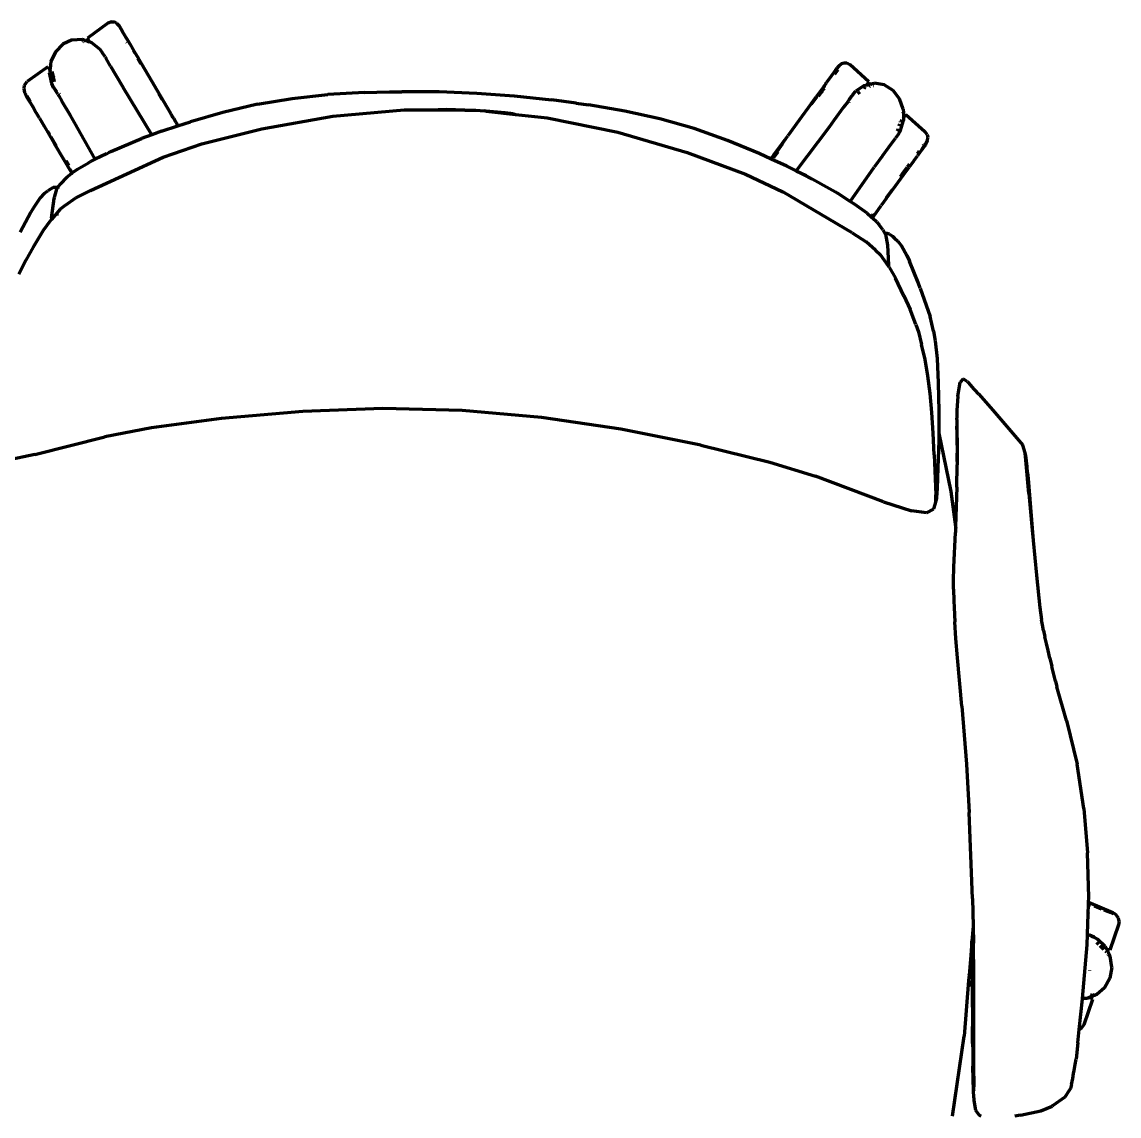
# Model space of a CAD drawing. Header units: millimetres. Extents: x 4307 to 31003, y 2809 to 20009.
# Drawn here: x 18921 to 19432, y 9842 to 10352 of the extents above; entities that cross this region are included whole.
import ezdxf

# ---------------------------------------------------------------- set-up
doc = ezdxf.new("R2010")
doc.units = ezdxf.units.MM
doc.layers.add('ProfileEdges', color=7, linetype='Continuous')

msp = doc.modelspace()

# ---------------------------------------------------------------- linework, layer by layer
at = {"layer": 'ProfileEdges', "lineweight": 211}
for p, q in [((18960.65, 10351.58), (18951.12, 10344.64)), ((18962.21, 10352.18), (18960.65, 10351.58)), ((18962.21, 10352.18), (18963.47, 10352.16)), ((18964.63, 10351.64), (18963.47, 10352.16)), ((18964.63, 10351.64), (18965.62, 10350.69)), ((18965.62, 10350.69), (18965.84, 10350.32)), ((18965.84, 10350.32), (18966.25, 10349.67)), ((18966.25, 10349.67), (18965.95, 10349.28)), ((18966.3, 10349.58), (18966.25, 10349.67)), ((18966.45, 10349.33), (18966.3, 10349.58)), ((18951.36, 10344.16), (18951.12, 10344.64)), ((18966.46, 10349.26), (18966.45, 10349.33)), ((18966.46, 10349.26), (18967.05, 10348.19)), ((18966.77, 10348.85), (18966.46, 10349.26)), ((18966.61, 10348.49), (18966.59, 10348.52)), ((18966.63, 10348.47), (18966.61, 10348.49)), ((18967.76, 10347.09), (18966.77, 10348.85)), ((18967.76, 10347.09), (18967.05, 10348.19)), ((18968.03, 10346.59), (18967.76, 10347.09)), ((18969.36, 10344.35), (18968.03, 10346.59)), ((18969.13, 10344.84), (18968.03, 10346.59)), ((18969.13, 10344.84), (18970.81, 10341.99)), ((18969.36, 10344.35), (18970.81, 10341.99)), ((18939.56, 10341.85), (18936.13, 10338.3)), ((18943.89, 10343.9), (18939.56, 10341.85)), ((18943.89, 10343.9), (18948.59, 10344.18)), ((18948.59, 10344.18), (18949.85, 10343.74)), ((18948.69, 10342.92), (18948.97, 10343.12)), ((18949.52, 10343.51), (18949.64, 10343.59)), ((18949.72, 10343.65), (18949.85, 10343.74)), ((18949.85, 10343.74), (18950.01, 10343.86)), ((18949.85, 10343.74), (18950.14, 10343.64)), ((18950.01, 10343.86), (18950.14, 10343.64)), ((18950.14, 10343.64), (18950.24, 10343.48)), ((18950.14, 10343.64), (18952.07, 10342.97)), ((18950.45, 10343.12), (18950.29, 10343.39)), ((18950.96, 10342.25), (18950.99, 10342.2)), ((18952.07, 10343.04), (18951.36, 10344.16)), ((18952.07, 10343.04), (18952.07, 10342.97)), ((18952.11, 10342.95), (18952.07, 10342.97)), ((18952.4, 10342.44), (18952.11, 10342.95)), ((18952.11, 10342.95), (18952.96, 10342.65)), ((18952.96, 10342.65), (18956.86, 10339.55)), ((18956.86, 10339.55), (18957.95, 10337.96)), ((18969.35, 10342.95), (18969.47, 10342.76)), ((18970.81, 10341.99), (18972.88, 10338.37)), ((18936.13, 10338.3), (18934, 10333.65)), ((18959.29, 10335.94), (18957.95, 10337.96)), ((18959.29, 10335.94), (18959.76, 10335.13)), ((18961.77, 10331.53), (18959.76, 10335.13)), ((18972.32, 10338.9), (18973, 10337.74)), ((18972.88, 10338.37), (18974.89, 10335.06)), ((18976.02, 10332.62), (18974.52, 10335.17)), ((18989.96, 10309.5), (18974.89, 10335.06)), ((18932.65, 10331.25), (18923.01, 10324.43)), ((18932.65, 10331.25), (18933.17, 10330.34)), ((18933.57, 10329.7), (18933.17, 10330.34)), ((18933.6, 10329.64), (18933.43, 10328.48)), ((18933.8, 10331.89), (18933.57, 10329.7)), ((18933.57, 10329.7), (18933.6, 10329.64)), ((18933.7, 10329.47), (18933.6, 10329.64)), ((18933.69, 10332.08), (18933.84, 10332.19)), ((18933.8, 10331.89), (18933.69, 10332.08)), ((18933.84, 10332.19), (18933.8, 10331.89)), ((18934, 10333.65), (18933.84, 10332.19)), ((18933.92, 10331.7), (18933.87, 10331.78)), ((18933.93, 10332.26), (18933.98, 10332.29)), ((18934.75, 10328.56), (18934.81, 10329.05)), ((18961.77, 10331.53), (18964.25, 10327.31)), ((19300.47, 10330.23), (19299.32, 10328.65)), ((19301, 10329.64), (19299.57, 10327.68)), ((19300.13, 10329.68), (19300.81, 10330.62)), ((19300.34, 10329.59), (19300.14, 10329.31)), ((19300.34, 10329.59), (19300.67, 10330.01)), ((19300.47, 10330.23), (19300.81, 10330.62)), ((19300.84, 10330.66), (19300.81, 10330.62)), ((19300.88, 10330.68), (19300.84, 10330.66)), ((19300.92, 10330.72), (19300.88, 10330.68)), ((19300.92, 10330.75), (19300.97, 10330.84)), ((19300.92, 10330.72), (19300.92, 10330.75)), ((19300.97, 10330.84), (19301.04, 10330.89)), ((19301.13, 10329.82), (19301, 10329.64)), ((19301.04, 10330.89), (19301.06, 10330.92)), ((19301.8, 10331.78), (19301.06, 10331)), ((19301.53, 10331.6), (19301.06, 10331)), ((19301.09, 10330.95), (19301.06, 10331)), ((19301.06, 10330.92), (19301.09, 10330.95)), ((19301.12, 10330.89), (19301.09, 10330.95)), ((19301.53, 10331.6), (19302.85, 10332.77)), ((19302.85, 10332.77), (19304.05, 10333.17)), ((19304.05, 10333.17), (19305.3, 10333.04)), ((19305.3, 10333.04), (19306.81, 10332.28)), ((19315.65, 10324.31), (19306.81, 10332.28)), ((18922.31, 10323.69), (18923.01, 10324.43)), ((18934.49, 10323.42), (18933.43, 10328.48)), ((18935.04, 10327.2), (18934.75, 10328.56)), ((18934.75, 10327.65), (18934.75, 10327.69)), ((18934.75, 10327.65), (18935.04, 10327.2)), ((18935.08, 10327.14), (18935.04, 10327.2)), ((18935.04, 10327.2), (18935.05, 10327.16)), ((18935.05, 10327.16), (18935.08, 10327.14)), ((18935.08, 10327.14), (18935.27, 10326.82)), ((18935.68, 10324.17), (18935.08, 10327.14)), ((18935.27, 10326.82), (18935.27, 10326.78)), ((18964.25, 10327.31), (18967.66, 10321.54)), ((19295.83, 10323.87), (19295.73, 10323.69)), ((19298.04, 10326.82), (19295.83, 10323.87)), ((19299.32, 10328.65), (19298.04, 10326.82)), ((19314.97, 10323.35), (19315.37, 10323.87)), ((19315.65, 10324.31), (19315.37, 10323.87)), ((18921.58, 10322.46), (18921.32, 10321.13)), ((18921.32, 10321.13), (18921.75, 10319.03)), ((18922.31, 10323.69), (18921.58, 10322.46)), ((18921.75, 10319.03), (18922.34, 10317.99)), ((18935.27, 10321.67), (18934.49, 10323.42)), ((18935.69, 10321.02), (18935.27, 10321.67)), ((18936.74, 10319.59), (18935.31, 10321.66)), ((18935.31, 10321.66), (18935.69, 10321.02)), ((18936.52, 10319.72), (18935.69, 10321.02)), ((18936.52, 10319.72), (18936.74, 10319.59)), ((18937.29, 10318.47), (18936.52, 10319.72)), ((18936.74, 10319.59), (18936.77, 10319.53)), ((18981.16, 10299.55), (18967.66, 10321.54)), ((18984.19, 10318.76), (18985.73, 10316.16)), ((19080.24, 10319.27), (19063.14, 10318.32)), ((19080.24, 10319.27), (19080.27, 10319.31)), ((19080.27, 10319.31), (19086.11, 10319.42)), ((19086.11, 10319.42), (19097.69, 10319.71)), ((19086.11, 10319.42), (19097.7, 10319.64)), ((19097.69, 10319.71), (19115.18, 10319.66)), ((19115.18, 10319.66), (19132.68, 10319.02)), ((19132.68, 10319.02), (19150.15, 10317.71)), ((19293.45, 10320.45), (19291.03, 10317.2)), ((19292.2, 10317.57), (19293.79, 10319.76)), ((19294.54, 10322.05), (19293.45, 10320.45)), ((19293.79, 10319.76), (19293.92, 10319.94)), ((19293.92, 10319.94), (19294.64, 10320.92)), ((19294.63, 10321.77), (19294, 10320.9)), ((19294.7, 10322.28), (19294.54, 10322.05)), ((19294.97, 10322.23), (19294.63, 10321.77)), ((19294.64, 10320.92), (19294.85, 10321.21)), ((19295.61, 10323.52), (19294.7, 10322.28)), ((19294.89, 10321.27), (19294.85, 10321.21)), ((19295.61, 10323.52), (19295.73, 10323.69)), ((19308.22, 10318.53), (19309.48, 10319.89)), ((19309.6, 10319.96), (19309.48, 10319.89)), ((19313.5, 10322.57), (19309.6, 10319.96)), ((19310.49, 10318.87), (19311.58, 10319.6)), ((19313.24, 10320.94), (19313.26, 10320.97)), ((19313.82, 10321.73), (19313.26, 10320.97)), ((19313.5, 10322.57), (19314.59, 10322.81)), ((19314.39, 10322.53), (19314.56, 10322.75)), ((19314.59, 10322.81), (19314.56, 10322.75)), ((19314.62, 10322.84), (19314.59, 10322.81)), ((19314.97, 10323.35), (19314.62, 10322.84)), ((19314.62, 10322.84), (19316.56, 10323.23)), ((19315.6, 10321.91), (19315.56, 10321.87)), ((19315.84, 10322.24), (19315.6, 10321.91)), ((19315.6, 10321.91), (19315.6, 10321.87)), ((19316.15, 10322.68), (19316.41, 10323.03)), ((19316.56, 10323.23), (19316.41, 10323.03)), ((19316.69, 10323.41), (19316.56, 10323.23)), ((19316.56, 10323.23), (19316.82, 10323.29)), ((19316.82, 10323.29), (19316.69, 10323.41)), ((19316.82, 10323.29), (19318.13, 10323.57)), ((19317.39, 10322.78), (19316.82, 10323.29)), ((19317.91, 10322.33), (19317.79, 10322.43)), ((19322.78, 10322.77), (19318.13, 10323.57)), ((19326.9, 10320.25), (19322.78, 10322.77)), ((19329.89, 10316.28), (19326.9, 10320.25)), ((18922.34, 10317.99), (18922.49, 10318.04)), ((18922.34, 10317.99), (18922.49, 10317.69)), ((18922.49, 10318.04), (18922.38, 10318.24)), ((18922.49, 10318.04), (18922.97, 10318.2)), ((18923.19, 10316.65), (18922.49, 10318.04)), ((18922.49, 10317.69), (18922.54, 10317.64)), ((18922.54, 10317.64), (18922.81, 10317.13)), ((18922.54, 10317.64), (18923.19, 10316.65)), ((18923.6, 10315.86), (18922.81, 10317.13)), ((18922.97, 10317.48), (18923.13, 10317.69)), ((18923.33, 10316.79), (18922.97, 10317.48)), ((18923.24, 10316.58), (18923.19, 10316.65)), ((18923.6, 10315.86), (18923.24, 10316.58)), ((18924.33, 10315.09), (18923.33, 10316.79)), ((18923.82, 10315.43), (18923.6, 10315.86)), ((18924.16, 10314.94), (18923.82, 10315.43)), ((18923.82, 10315.43), (18926.85, 10310.28)), ((18925.54, 10312.69), (18924.16, 10314.94)), ((18937.29, 10318.47), (18937.75, 10317.74)), ((18937.75, 10317.74), (18939.15, 10315.21)), ((18937.93, 10318.59), (18938.02, 10318.51)), ((18938.13, 10318.32), (18938.03, 10318.41)), ((18943.14, 10308.48), (18939.15, 10315.21)), ((19030.32, 10313.81), (19014.24, 10309.98)), ((19030.32, 10313.81), (19046.56, 10316.54)), ((19046.56, 10316.54), (19063.14, 10318.32)), ((19150.15, 10317.71), (19167.56, 10315.81)), ((19179.05, 10314.24), (19167.56, 10315.81)), ((19179.05, 10314.24), (19184.85, 10313.48)), ((19288.5, 10313.81), (19283.07, 10306.37)), ((19288.5, 10313.81), (19291.03, 10317.2)), ((19288.79, 10313.76), (19291.5, 10317.47)), ((19305.77, 10314.91), (19303.86, 10312.46)), ((19305.77, 10314.91), (19306.09, 10315.41)), ((19306.27, 10315.73), (19306.09, 10315.41)), ((19308.25, 10318.43), (19306.27, 10315.73)), ((19306.74, 10316.56), (19306.27, 10315.73)), ((19306.35, 10314.72), (19306.29, 10314.56)), ((19308.22, 10318.53), (19306.74, 10316.56)), ((19331.69, 10311.47), (19329.89, 10316.28)), ((18925.54, 10312.69), (18926.85, 10310.28)), ((18927.25, 10309.6), (18926.85, 10310.28)), ((18928.69, 10307.26), (18927.25, 10309.6)), ((18990, 10309.36), (18989.96, 10309.5)), ((18991.32, 10307.19), (18990, 10309.36)), ((18990.22, 10308.54), (18990.72, 10307.7)), ((19014.24, 10309.98), (18999.09, 10305.58)), ((19065.54, 10308.17), (19098.9, 10311.2)), ((19098.9, 10311.2), (19113.68, 10311.14)), ((19113.68, 10311.14), (19114.73, 10311.25)), ((19113.68, 10311.14), (19127.13, 10311.09)), ((19118.62, 10311.33), (19114.73, 10311.25)), ((19127.13, 10311.09), (19118.62, 10311.33)), ((19127.13, 10311.09), (19132.32, 10311.07)), ((19132.32, 10311.07), (19136.29, 10310.64)), ((19136.86, 10310.62), (19136.29, 10310.64)), ((19145.97, 10309.76), (19136.86, 10310.62)), ((19136.86, 10310.62), (19150.82, 10309.07)), ((19149.84, 10309.29), (19145.97, 10309.76)), ((19149.84, 10309.29), (19150.82, 10309.07)), ((19150.82, 10309.07), (19165.58, 10307.48)), ((19184.88, 10313.44), (19184.85, 10313.48)), ((19201.81, 10310.59), (19184.88, 10313.44)), ((19218.15, 10306.97), (19201.81, 10310.59)), ((19303.86, 10312.46), (19299.31, 10306.17)), ((19331.72, 10310), (19331.51, 10310.19)), ((19331.53, 10309.44), (19331.72, 10309.7)), ((19331.69, 10311.47), (19331.72, 10310)), ((19331.85, 10309.88), (19331.72, 10310)), ((19331.72, 10310), (19331.72, 10309.7)), ((19331.85, 10309.88), (19331.72, 10309.7)), ((19331.72, 10309.7), (19331.76, 10307.49)), ((19332.59, 10308.58), (19331.76, 10307.49)), ((19332.87, 10308.95), (19332.59, 10308.58)), ((19332.87, 10308.95), (19341.78, 10301.08)), ((18928.69, 10307.26), (18930.89, 10303.54)), ((18930.89, 10303.54), (18935.59, 10295.46)), ((18945.05, 10305.22), (18943.14, 10308.48)), ((18954.73, 10288.1), (18945.05, 10305.22)), ((18985.63, 10301.15), (18993.29, 10303.67)), ((18991.32, 10307.19), (18992.33, 10305.49)), ((18991.32, 10307.19), (18991.95, 10306.03)), ((18992.33, 10305.49), (18991.95, 10306.03)), ((18992.33, 10305.49), (18992.94, 10304.46)), ((18992.75, 10304.67), (18992.5, 10304.57)), ((18992.93, 10304.31), (18992.75, 10304.67)), ((18993.29, 10303.67), (18992.94, 10304.46)), ((18993.29, 10303.67), (18999.09, 10305.58)), ((19032.46, 10302.31), (19065.54, 10308.17)), ((19165.58, 10307.48), (19198.49, 10300.76)), ((19234.05, 10302.45), (19218.15, 10306.97)), ((19283.07, 10306.37), (19277.84, 10299.12)), ((19299.31, 10306.17), (19297.1, 10303.16)), ((19329.88, 10304.56), (19329.57, 10303.55)), ((19330.31, 10301.49), (19331.78, 10306.26)), ((19330.35, 10305.5), (19330.41, 10305.62)), ((19330.44, 10305.68), (19330.41, 10305.62)), ((19330.45, 10305.63), (19330.41, 10305.62)), ((19330.42, 10305.65), (19330.44, 10305.68)), ((19330.44, 10305.68), (19330.63, 10305.93)), ((19330.63, 10305.93), (19331, 10306.45)), ((19330.99, 10306.43), (19330.63, 10305.93)), ((19331.61, 10307.28), (19331.72, 10307.44)), ((19331.76, 10307.49), (19331.72, 10307.44)), ((19331.72, 10307.44), (19331.78, 10306.26)), ((18932.5, 10301.24), (18933.33, 10299.83)), ((18936.68, 10294.15), (18934.18, 10298.39)), ((18981.16, 10299.55), (18976.27, 10297.8)), ((18985.63, 10301.15), (18981.16, 10299.55)), ((18981.21, 10299.47), (18981.16, 10299.55)), ((19004.47, 10295.35), (19032.46, 10302.31)), ((19198.49, 10300.76), (19230.88, 10291.24)), ((19249.7, 10296.85), (19234.05, 10302.45)), ((19275.57, 10295.99), (19277.84, 10299.12)), ((19297.1, 10303.16), (19281.63, 10282.74)), ((19329.33, 10299.69), (19328.11, 10297.92)), ((19329.1, 10302.04), (19328.6, 10301.16)), ((19329.18, 10302.3), (19329.1, 10302.04)), ((19330.31, 10301.49), (19329.33, 10299.69)), ((19342.77, 10299.61), (19341.78, 10301.08)), ((19342.77, 10299.61), (19343.15, 10298.29)), ((19343.05, 10296.91), (19343.15, 10298.29)), ((18935.59, 10295.46), (18943.75, 10281.62)), ((18962.05, 10291.77), (18976.27, 10297.8)), ((18986.4, 10289.05), (19004.47, 10295.35)), ((19264.38, 10290.79), (19249.7, 10296.85)), ((19271.1, 10289.95), (19273.81, 10293.67)), ((19272.79, 10291.81), (19275.43, 10295.43)), ((19276.2, 10296.95), (19273.81, 10293.67)), ((19273.81, 10293.67), (19275.57, 10295.99)), ((19322.02, 10289.79), (19324.89, 10293.7)), ((19324.89, 10293.7), (19328.11, 10297.92)), ((19340.89, 10293.3), (19339.72, 10291.75)), ((19340.77, 10293.51), (19340.13, 10292.63)), ((19341.19, 10294.16), (19340.77, 10293.51)), ((19340.89, 10293.3), (19341.32, 10293.79)), ((19341.19, 10294.16), (19340.92, 10294.56)), ((19341.17, 10294.91), (19340.94, 10294.59)), ((19341.81, 10294.56), (19341.17, 10294.91)), ((19341.32, 10293.79), (19341.68, 10294.31)), ((19341.68, 10294.31), (19342.02, 10294.76)), ((19341.81, 10294.56), (19342.02, 10294.76)), ((19342.02, 10294.76), (19342.26, 10295.09)), ((19342.26, 10295.09), (19343.05, 10296.91)), ((18952.47, 10273.59), (18986.4, 10289.05)), ((18954.73, 10288.1), (18952.55, 10287.01)), ((18959.93, 10290.71), (18954.73, 10288.1)), ((18959.93, 10290.71), (18961, 10291.26)), ((18962.05, 10291.77), (18961, 10291.26)), ((19230.88, 10291.24), (19258.1, 10281.21)), ((19270, 10288.23), (19264.38, 10290.79)), ((19270, 10288.23), (19270.55, 10289.15)), ((19270.03, 10288.22), (19270, 10288.23)), ((19270.03, 10288.22), (19270.59, 10289.13)), ((19277.37, 10284.88), (19270.03, 10288.22)), ((19270.55, 10289.15), (19270.78, 10289.47)), ((19270.55, 10289.15), (19270.59, 10289.13)), ((19270.59, 10289.13), (19270.78, 10289.47)), ((19270.59, 10289.13), (19270.69, 10289.08)), ((19270.83, 10289.5), (19270.78, 10289.47)), ((19271.1, 10289.95), (19270.83, 10289.5)), ((19271.05, 10288.92), (19271.24, 10288.83)), ((19271.24, 10288.83), (19271.47, 10289.15)), ((19271.5, 10289.19), (19271.29, 10289.35)), ((19271.5, 10289.19), (19271.47, 10289.15)), ((19273.16, 10291.47), (19271.5, 10289.19)), ((19322.02, 10289.79), (19318.11, 10284.42)), ((19336.67, 10287.43), (19338.3, 10289.7)), ((19338.92, 10291.81), (19338.1, 10290.7)), ((19339.72, 10291.75), (19338.3, 10289.7)), ((19339.11, 10292.09), (19338.92, 10291.81)), ((18940.7, 10287.32), (18941.37, 10286.2)), ((18942.51, 10285.24), (18941.27, 10287.34)), ((18941.37, 10286.2), (18941.49, 10285.99)), ((18942.92, 10283.56), (18943.97, 10281.78)), ((18943.97, 10281.78), (18946.35, 10283.46)), ((18946.35, 10283.46), (18951.52, 10286.41)), ((18951.52, 10286.41), (18951.55, 10286.43)), ((18951.55, 10286.43), (18952.55, 10287.01)), ((19277.37, 10284.88), (19280.81, 10283.12)), ((19280.81, 10283.12), (19281.63, 10282.74)), ((19306.92, 10268.46), (19318.11, 10284.42)), ((19331.22, 10281.26), (19333.48, 10284.36)), ((19331.8, 10280.82), (19334.44, 10284.37)), ((19333.61, 10284.54), (19333.48, 10284.36)), ((19334.3, 10285.48), (19333.61, 10284.54)), ((19334.3, 10285.48), (19334.32, 10285.51)), ((19334.45, 10285.7), (19334.32, 10285.51)), ((19336.67, 10287.43), (19334.44, 10284.37)), ((18941.52, 10279.79), (18938.33, 10276.55)), ((18941.52, 10279.79), (18943.63, 10281.54)), ((18943.63, 10281.54), (18943.75, 10281.62)), ((18943.75, 10281.62), (18943.97, 10281.78)), ((19258.1, 10281.21), (19275.5, 10272.93)), ((19281.63, 10282.74), (19286.37, 10280.51)), ((19281.63, 10282.74), (19289.1, 10278.88)), ((19286.37, 10280.51), (19299.98, 10272.92)), ((19329.34, 10277.37), (19331.8, 10280.82)), ((19330.39, 10280.12), (19331.13, 10281.14)), ((19331.22, 10281.26), (19331.13, 10281.14)), ((18930.89, 10272.14), (18932.57, 10273.33)), ((18935.04, 10274.94), (18932.57, 10273.33)), ((18936.77, 10275.01), (18935.04, 10274.94)), ((18935.7, 10270.35), (18936.96, 10274.72)), ((18937.11, 10274.93), (18936.77, 10275.01)), ((18937.11, 10274.93), (18936.96, 10274.72)), ((18938.33, 10276.55), (18937.11, 10274.93)), ((18937.18, 10274.93), (18937.11, 10274.93)), ((18938.07, 10275.06), (18937.93, 10275.04)), ((18945.63, 10270.08), (18952.47, 10273.59)), ((19307.85, 10253.77), (19275.5, 10272.93)), ((19299.98, 10272.92), (19300.97, 10272.3)), ((19326.42, 10273.83), (19323.59, 10269.94)), ((19323.92, 10269.93), (19329.34, 10277.37)), ((18929.08, 10270.17), (18926.22, 10265.97)), ((18930.89, 10272.14), (18929.08, 10270.17)), ((18934.35, 10260.67), (18935.59, 10269.76)), ((18935.59, 10269.76), (18935.7, 10270.35)), ((18940.86, 10266.73), (18945.63, 10270.08)), ((19306.92, 10268.46), (19300.97, 10272.3)), ((19308.99, 10267.13), (19306.92, 10268.46)), ((19323.92, 10269.93), (19321.38, 10266.54)), ((18924.66, 10263.49), (18919.68, 10254.03)), ((18926.22, 10265.97), (18924.66, 10263.49)), ((18938.34, 10264.88), (18934.28, 10259.99)), ((18936.78, 10262.5), (18936.72, 10261.9)), ((18940.86, 10266.73), (18938.34, 10264.88)), ((19314.84, 10262.91), (19308.99, 10267.13)), ((19314.84, 10262.91), (19316.67, 10261.31)), ((19316.67, 10261.31), (19317.56, 10262.53)), ((19318.21, 10262.56), (19317.05, 10260.97)), ((19317.26, 10260.79), (19318.82, 10262.93)), ((19318.82, 10262.93), (19321.38, 10266.54)), ((18933.9, 10259.53), (18930.43, 10254.84)), ((18934.27, 10259.92), (18933.9, 10259.53)), ((18934.27, 10259.92), (18934.26, 10259.81)), ((18934.28, 10259.99), (18934.27, 10259.92)), ((18934.35, 10260.67), (18934.28, 10259.99)), ((19316.67, 10261.31), (19317.05, 10260.97)), ((19317.05, 10260.97), (19317.26, 10260.79)), ((19317.26, 10260.79), (19317.37, 10260.7)), ((19319.31, 10258.72), (19317.37, 10260.7)), ((19319.31, 10258.72), (19320.44, 10257.49)), ((19322.19, 10255.14), (19320.44, 10257.49)), ((18930.43, 10254.84), (18925.77, 10247.04)), ((19307.85, 10253.77), (19314.34, 10249.52)), ((19322.19, 10255.14), (19323.23, 10253.39)), ((19323.23, 10253.39), (19323.19, 10253.39)), ((19323.25, 10253.4), (19323.23, 10253.39)), ((19323.23, 10253.39), (19323.39, 10253.17)), ((19323.6, 10253.44), (19323.25, 10253.4)), ((19323.39, 10253.17), (19324.3, 10248.08)), ((19324.15, 10253.56), (19323.6, 10253.44)), ((19325.31, 10253.17), (19324.15, 10253.56)), ((19325.31, 10253.17), (19326.68, 10252.19)), ((19326.68, 10252.19), (19327.63, 10251.3)), ((19318.78, 10245.66), (19314.34, 10249.52)), ((19324.3, 10248.08), (19324.71, 10238.9)), ((19327.63, 10251.3), (19329.19, 10249.92)), ((19329.19, 10249.92), (19330.81, 10247.76)), ((19333.28, 10243.27), (19330.81, 10247.76)), ((18925.77, 10247.04), (18922.28, 10241.04)), ((19318.78, 10245.66), (19321.12, 10243.53)), ((19324.71, 10238.21), (19321.12, 10243.53)), ((19333.28, 10243.27), (19334.6, 10240.62)), ((18922.28, 10241.04), (18919.09, 10234.44)), ((19324.71, 10238.9), (19324.71, 10238.21)), ((19325.05, 10237.72), (19324.71, 10238.21)), ((19325.05, 10237.72), (19328.07, 10232.66)), ((19338.69, 10230.66), (19334.6, 10240.62)), ((19332, 10224.38), (19328.07, 10232.66)), ((19339.59, 10227.98), (19338.69, 10230.66)), ((19339.59, 10227.98), (19344.28, 10214.69)), ((19332, 10224.38), (19334.93, 10218.03)), ((19337.5, 10211.1), (19334.93, 10218.03)), ((19345.73, 10207.88), (19344.28, 10214.69)), ((19337.5, 10211.1), (19338.78, 10207.66)), ((19338.78, 10207.66), (19340.23, 10201.75)), ((19345.73, 10207.88), (19346.61, 10203.45)), ((19341.83, 10194.65), (19340.23, 10201.75)), ((19346.61, 10203.45), (19347.41, 10195.13)), ((19343.19, 10187.11), (19341.83, 10194.65)), ((19347.41, 10195.13), (19347.99, 10183.85)), ((19344.24, 10178.85), (19343.19, 10187.11)), ((19347.99, 10183.85), (19348.24, 10170.55)), ((19357.14, 10177.4), (19358.17, 10184.17)), ((19359.66, 10185.64), (19358.17, 10184.17)), ((19361.43, 10184.39), (19359.66, 10185.64)), ((19361.43, 10184.39), (19363.42, 10182.49)), ((19366.93, 10178.54), (19363.42, 10182.49)), ((19345.03, 10169.91), (19344.24, 10178.85)), ((19357.14, 10177.4), (19356.66, 10171.11)), ((19366.93, 10178.54), (19373.38, 10171.07)), ((19051.52, 10170.48), (19013.66, 10167.15)), ((19088.88, 10171.78), (19051.52, 10170.48)), ((19125.93, 10170.9), (19088.88, 10171.78)), ((19162.88, 10167.65), (19125.93, 10170.9)), ((19348.24, 10170.55), (19348.2, 10160.31)), ((19356.66, 10170.91), (19356.64, 10170.55)), ((19356.64, 10170.55), (19356.66, 10168.22)), ((19356.66, 10171.11), (19356.66, 10170.91)), ((19373.38, 10171.07), (19387.41, 10154.74)), ((19013.66, 10167.15), (18980.98, 10162.87)), ((19199.93, 10162.2), (19162.88, 10167.65)), ((19345.61, 10160.35), (19345.03, 10169.91)), ((19356.69, 10165.48), (19356.62, 10163.53)), ((19356.66, 10168.22), (19356.66, 10168.1)), ((19356.66, 10168.1), (19356.67, 10167.49)), ((19356.67, 10167.49), (19356.67, 10167.35)), ((19356.67, 10166.75), (19356.67, 10167.35)), ((19356.67, 10166.75), (19356.69, 10165.91)), ((19356.69, 10165.91), (19356.69, 10165.48)), ((19356.69, 10165.48), (19356.87, 10151.03)), ((18980.98, 10162.87), (18959.24, 10158.7)), ((19237.29, 10154.68), (19199.93, 10162.2)), ((19346.06, 10150.26), (19345.61, 10160.35)), ((19348.2, 10160.31), (19348.19, 10156.8)), ((19348.2, 10160.31), (19353.8, 10133.06)), ((19356.62, 10162.03), (19356.62, 10163.53)), ((19356.62, 10162.03), (19356.83, 10147.07)), ((18926.52, 10150.43), (18959.24, 10158.7)), ((19348.19, 10156.8), (19347.85, 10144.14)), ((18926.52, 10150.43), (18913.23, 10147.64)), ((19237.29, 10154.68), (19269.42, 10146.78)), ((19346.06, 10150.26), (19346.79, 10131.59)), ((19356.83, 10147.07), (19356.87, 10151.03)), ((19388.61, 10151.23), (19387.41, 10154.74)), ((19388.97, 10146.1), (19388.57, 10150.93)), ((19388.8, 10149.98), (19388.61, 10151.23)), ((19388.96, 10148.66), (19388.8, 10149.98)), ((19269.42, 10146.78), (19290.67, 10140.22)), ((19356.7, 10135.19), (19356.85, 10145.53)), ((19356.83, 10147.07), (19356.85, 10145.53)), ((19389.41, 10144.62), (19388.96, 10148.66)), ((19390.18, 10132.16), (19388.97, 10146.1)), ((19322.47, 10128.35), (19290.67, 10140.22)), ((19347.85, 10144.14), (19347.43, 10134.59)), ((19389.67, 10142.06), (19389.41, 10144.62)), ((19389.67, 10142.06), (19389.89, 10139.18)), ((19347.43, 10134.59), (19347.17, 10130.13)), ((19356.7, 10135.19), (19356.08, 10116.82)), ((19389.89, 10139.18), (19392.22, 10110.24)), ((19346.93, 10128.61), (19346.79, 10131.59)), ((19347.17, 10130.13), (19347.02, 10128.8)), ((19353.8, 10133.06), (19356.08, 10116.82)), ((19390.18, 10132.16), (19391.91, 10113.37)), ((19322.47, 10128.35), (19335.44, 10124.09)), ((19345.71, 10124.93), (19342.53, 10123.19)), ((19345.8, 10125.09), (19345.71, 10124.93)), ((19346.93, 10128.61), (19345.8, 10125.09)), ((19347.02, 10128.8), (19346.93, 10128.61)), ((19342.53, 10123.19), (19335.44, 10124.09)), ((19355.31, 10097.82), (19355.99, 10114.05)), ((19356.08, 10116.82), (19355.99, 10114.05)), ((19356.08, 10116.82), (19356.22, 10115.83)), ((19391.91, 10113.37), (19392.22, 10110.24)), ((19392.22, 10110.24), (19393.85, 10094.03)), ((19355.09, 10091.59), (19355.31, 10097.82)), ((19393.85, 10094.03), (19395.44, 10079.03)), ((19355.15, 10087.61), (19355.09, 10091.59)), ((19355.15, 10087.61), (19355.3, 10082.1)), ((19355.3, 10082.1), (19355.4, 10079.08)), ((19355.4, 10079.08), (19355.7, 10072.3)), ((19395.44, 10079.03), (19396.12, 10073.27)), ((19396.59, 10070.87), (19396.12, 10073.27)), ((19356.15, 10064.53), (19355.7, 10072.3)), ((19395.26, 10071.53), (19395.26, 10071.58)), ((19397.13, 10068.23), (19396.59, 10070.87)), ((19397.13, 10068.23), (19397.75, 10065.35)), ((19356.91, 10055.6), (19356.15, 10064.53)), ((19398.45, 10062.24), (19397.75, 10065.35)), ((19399.22, 10058.9), (19398.45, 10062.24)), ((19400.07, 10055.32), (19399.22, 10058.9)), ((19358.92, 10032.96), (19356.91, 10055.6)), ((19400.07, 10055.32), (19400.99, 10051.51)), ((19402.72, 10044.61), (19400.99, 10051.51)), ((19402.72, 10044.61), (19403.37, 10042.06)), ((19407.84, 10026.32), (19403.37, 10042.06)), ((19358.92, 10032.96), (19361.1, 10005.91)), ((19407.84, 10026.32), (19412.75, 10005.87)), ((19361.1, 10005.91), (19362.34, 9983.32)), ((19415.95, 9985.22), (19412.75, 10005.87)), ((19363.95, 9943.24), (19362.34, 9983.32)), ((19415.95, 9985.22), (19417.68, 9964.52)), ((19418.22, 9943.88), (19417.68, 9964.52)), ((19363.95, 9943.24), (19364.26, 9930.36)), ((19417.96, 9936.1), (19418.11, 9940.44)), ((19418.11, 9940.44), (19418.12, 9941.01)), ((19418.11, 9940.44), (19419, 9940.07)), ((19418.12, 9941.01), (19418.13, 9941.32)), ((19418.12, 9941.01), (19418.64, 9940.79)), ((19418.13, 9941.32), (19418.22, 9943.88)), ((19429.48, 9936.53), (19418.13, 9941.32)), ((19417.63, 9926.54), (19417.96, 9936.1)), ((19417.96, 9936.1), (19418.44, 9935.9)), ((19420.9, 9939.84), (19424.23, 9938.43)), ((19425.24, 9938.01), (19426.86, 9937.32)), ((19428.49, 9936.59), (19426.86, 9937.32)), ((19428.49, 9936.59), (19428.47, 9936.31)), ((19428.87, 9936.01), (19429.07, 9936.34)), ((19429.48, 9936.53), (19429.51, 9936.48)), ((19429.84, 9936.38), (19429.51, 9936.48)), ((19430.84, 9935.73), (19429.84, 9936.38)), ((19432.06, 9934.11), (19430.84, 9935.73)), ((19364.26, 9930.36), (19363.69, 9923.37)), ((19364.26, 9930.36), (19364.47, 9922.39)), ((19432.15, 9930.93), (19428.03, 9919.16)), ((19432.34, 9932.75), (19432.06, 9934.11)), ((19432.34, 9932.75), (19432.15, 9930.93)), ((19417.47, 9921.71), (19417.63, 9926.4)), ((19418.22, 9926.26), (19417.63, 9926.54)), ((19417.63, 9926.4), (19417.63, 9926.54)), ((19417.63, 9926.4), (19418.31, 9926.14)), ((19417.92, 9926.34), (19417.63, 9926.4)), ((19418.61, 9926.15), (19418.22, 9926.26)), ((19420.77, 9925.2), (19418.61, 9926.15)), ((19419.39, 9925.72), (19420.77, 9925.2)), ((19420.77, 9925.2), (19422.32, 9924.29)), ((19363.69, 9923.37), (19363.14, 9916.75)), ((19363.71, 9922.29), (19363.69, 9923.37)), ((19363.81, 9916.48), (19363.71, 9922.29)), ((19364.51, 9916.2), (19364.47, 9922.39)), ((19415.33, 9896.65), (19417.47, 9921.71)), ((19421.82, 9922.86), (19422.73, 9921.99)), ((19422.42, 9924.19), (19422.32, 9924.29)), ((19425.87, 9920.89), (19422.42, 9924.19)), ((19423.35, 9921.4), (19423.87, 9920.89)), ((19423.5, 9921.04), (19423.48, 9921.06)), ((19423.87, 9920.89), (19423.5, 9921.04)), ((19423.87, 9920.89), (19423.9, 9920.87)), ((19423.9, 9920.87), (19424.85, 9919.96)), ((19424.16, 9920.79), (19423.9, 9920.87)), ((19424.32, 9920.73), (19424.16, 9920.79)), ((19424.77, 9920.53), (19424.32, 9920.73)), ((19424.77, 9920.53), (19424.92, 9920.44)), ((19424.85, 9919.96), (19425.07, 9919.53)), ((19425.87, 9920.89), (19426.41, 9919.81)), ((19426.41, 9919.81), (19427.39, 9917.88)), ((19426.41, 9919.81), (19427.56, 9919.32)), ((19363.14, 9916.75), (19362.38, 9907.47)), ((19363.14, 9916.75), (19363.81, 9916.48)), ((19363.87, 9912.93), (19363.81, 9916.48)), ((19364.38, 9916.25), (19364.51, 9916.2)), ((19364.51, 9916.2), (19364.57, 9916.18)), ((19364.52, 9913.58), (19364.51, 9916.2)), ((19426.53, 9918.24), (19425.97, 9918.48)), ((19427.15, 9916.52), (19427.21, 9916.72)), ((19427.58, 9917.8), (19427.39, 9917.88)), ((19427.39, 9917.88), (19427.52, 9917.62)), ((19427.52, 9917.62), (19427.58, 9917.8)), ((19427.52, 9917.62), (19428.17, 9916.33)), ((19428.03, 9919.16), (19427.56, 9919.32)), ((19428.91, 9911.19), (19428.17, 9916.33)), ((19362.38, 9907.47), (19363.88, 9911.74)), ((19363.88, 9911.74), (19363.87, 9912.93)), ((19363.92, 9902.7), (19363.88, 9911.74)), ((19364.2, 9912.66), (19364.52, 9913.58)), ((19364.52, 9913.58), (19364.59, 9913.77)), ((19364.59, 9901.81), (19364.52, 9913.58)), ((19418.55, 9909.85), (19418.48, 9909.66)), ((19428.91, 9911.19), (19428.02, 9906.08)), ((19362.18, 9905.03), (19360.04, 9879.06)), ((19362.38, 9907.47), (19362.18, 9905.03)), ((19362.18, 9905.03), (19362.38, 9904.05)), ((19428.02, 9906.08), (19425.61, 9901.61)), ((19362.38, 9904.05), (19363.09, 9902.91)), ((19363.94, 9902.2), (19363.09, 9902.91)), ((19363.94, 9902.2), (19363.92, 9902.7)), ((19363.92, 9892.58), (19363.94, 9902.2)), ((19364.25, 9901.99), (19364.51, 9901.88)), ((19364.51, 9901.88), (19364.59, 9901.81)), ((19364.59, 9901.81), (19364.66, 9901.82)), ((19364.66, 9901.78), (19364.59, 9901.81)), ((19364.63, 9894.59), (19364.59, 9901.81)), ((19425.61, 9901.61), (19421.96, 9898.47)), ((19364.59, 9862.72), (19364.63, 9894.59)), ((19413.78, 9882.07), (19415.31, 9896.39)), ((19415.31, 9896.39), (19415.33, 9896.65)), ((19417.5, 9896.62), (19415.33, 9896.65)), ((19416.13, 9884.5), (19420.15, 9896.31)), ((19418.51, 9897.04), (19417.5, 9896.62)), ((19417.6, 9897.4), (19417.65, 9897.4)), ((19417.68, 9897.39), (19417.65, 9897.4)), ((19418.51, 9897.04), (19418.29, 9897.13)), ((19420.33, 9897.79), (19418.51, 9897.04)), ((19419.7, 9896.54), (19418.51, 9897.04)), ((19419.75, 9898.04), (19419.02, 9898.34)), ((19420.15, 9896.31), (19419.7, 9896.54)), ((19420.02, 9897.92), (19420.22, 9897.84)), ((19420.22, 9897.84), (19420.33, 9897.79)), ((19420.73, 9897.96), (19420.33, 9897.79)), ((19420.33, 9897.79), (19420.63, 9897.66)), ((19420.63, 9897.66), (19420.73, 9897.96)), ((19421.96, 9898.47), (19420.73, 9897.96)), ((19420.73, 9897.96), (19420.86, 9898.31)), ((19420.91, 9898.45), (19421.07, 9898.93)), ((19363.92, 9892.58), (19363.96, 9883.54)), ((19414.69, 9882.54), (19416.13, 9884.5)), ((19354.58, 9841.76), (19360.04, 9879.06)), ((19364.04, 9875.57), (19363.96, 9883.54)), ((19413.12, 9875.92), (19413.78, 9882.07)), ((19414.69, 9882.54), (19413.78, 9882.07)), ((19364.04, 9875.57), (19364.08, 9872.18)), ((19413.12, 9875.92), (19412.26, 9868.24)), ((19364.08, 9872.18), (19364.14, 9868.68)), ((19364.14, 9868.68), (19364.19, 9865.05)), ((19364.31, 9858.93), (19364.19, 9865.05)), ((19411.37, 9862.98), (19411.53, 9863.88)), ((19411.53, 9863.88), (19411.88, 9865.88)), ((19411.88, 9865.88), (19412.26, 9868.24)), ((19364.46, 9853.77), (19364.31, 9858.93)), ((19364.61, 9860.33), (19364.59, 9862.72)), ((19364.61, 9860.33), (19364.63, 9855.36)), ((19410.16, 9856.42), (19410.73, 9859.25)), ((19410.73, 9859.25), (19411.15, 9861.68)), ((19411.15, 9861.68), (19411.37, 9862.98)), ((19364.57, 9850.25), (19364.46, 9853.77)), ((19364.59, 9853.64), (19364.61, 9853.85)), ((19364.61, 9853.85), (19364.63, 9855.36)), ((19364.67, 9854.17), (19364.61, 9853.85)), ((19409.08, 9853.64), (19407.1, 9850.61)), ((19409.65, 9854.57), (19409.08, 9853.64)), ((19410.16, 9856.42), (19409.65, 9854.57)), ((19364.57, 9850.25), (19364.62, 9849.08)), ((19364.62, 9849.08), (19365.35, 9844.46)), ((19407.1, 9850.61), (19401.22, 9846.48)), ((19365.35, 9844.46), (19367.15, 9842.13)), ((19386.44, 9842.16), (19395.82, 9844.21)), ((19395.82, 9844.21), (19401.1, 9846.41)), ((19401.22, 9846.48), (19401.1, 9846.41)), ((19367.15, 9842.13), (19368.06, 9841.76)), ((19386.44, 9842.16), (19383.79, 9841.76))]:
    msp.add_line(p, q, dxfattribs=at)

doc.saveas('drawing.dxf')
